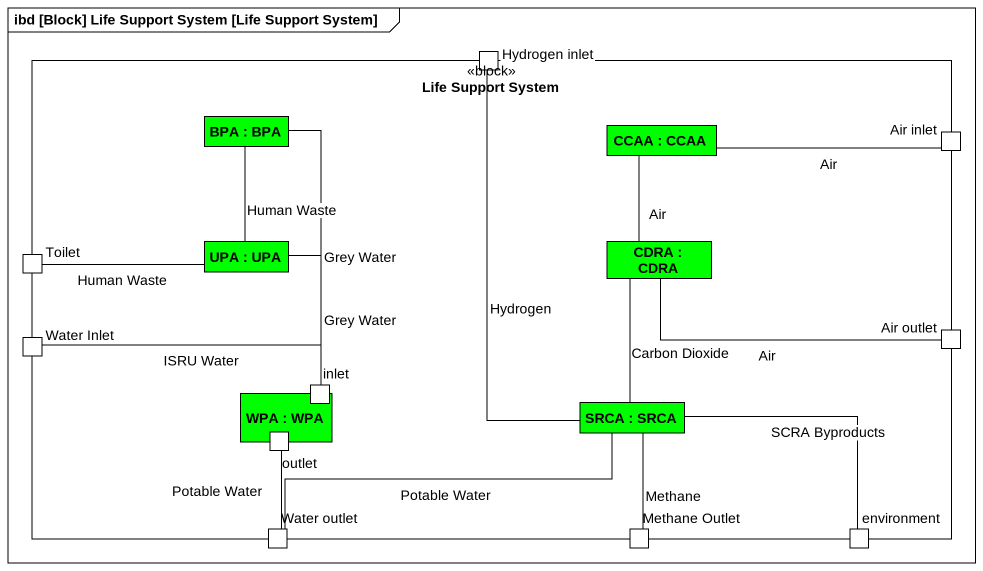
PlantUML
@startuml
mainframe ibd [Block] Life Support System [Life Support System]
rectangle "Life Support System" as Life_Support_System <<block>> {
  port "Hydrogen inlet" as Hydrogen_inlet
  rectangle "BPA : BPA" as BPA #00FF00
  rectangle "CCAA : CCAA" as CCAA #00FF00
  port "Air inlet" as Air_inlet
  rectangle "UPA : UPA" as UPA #00FF00
  rectangle "CDRA : CDRA" as CDRA #00FF00
  port Toilet
  port "Water Inlet" as Water_Inlet
  port "Air outlet" as Air_outlet
  rectangle "WPA : WPA" as WPA #00FF00 {
    port inlet
    port outlet
  }
  rectangle "SRCA : SRCA" as SRCA #00FF00
  port "Water outlet" as Water_outlet
  port "Methane Outlet" as Methane_Outlet
  port environment
}
Hydrogen_inlet -- SRCA : Hydrogen
BPA -- inlet : Grey Water
CCAA -- CDRA : Air
Air_inlet -left- CCAA : Air
UPA -up- BPA : Human Waste
UPA -- inlet : Grey Water
CDRA -right- Air_outlet : Air
CDRA -- SRCA : Carbon Dioxide
Toilet -right- UPA : Human Waste
Water_Inlet -right- inlet : ISRU Water
SRCA -left- Water_outlet : Potable Water
SRCA -- Methane_Outlet : Methane
SRCA -right- environment : SCRA Byproducts
outlet -- Water_outlet : Potable Water
@enduml
